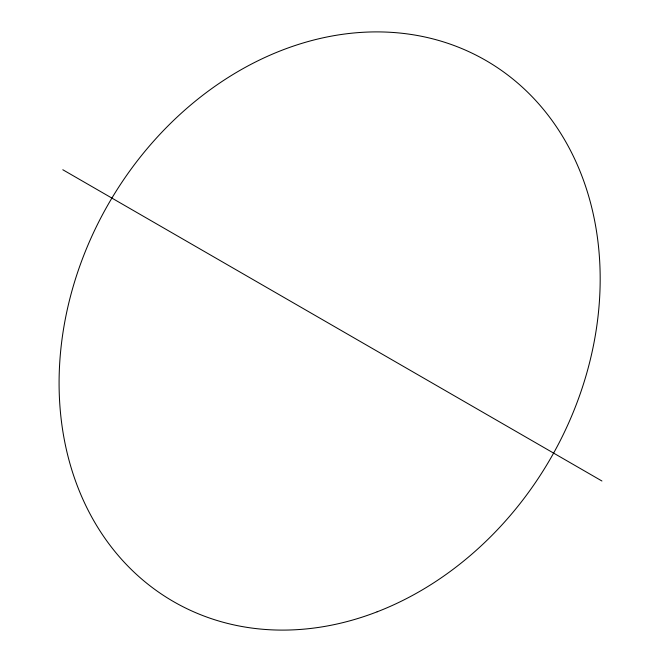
<?xml version="1.0" encoding="UTF-8"?>
<svg xmlns="http://www.w3.org/2000/svg" width="662" height="662" viewBox="0 0 662 662"><rect width="100%" height="100%" fill="white"/><g stroke="black" fill="none" stroke-linecap="round" stroke-linejoin="round"><path stroke-width="0.99" d="M62.807 169.745L601.932 481.001M377.117 611.82A312.398 255.069 -60 0 0 536.559 101.435A312.398 255.069 -60 0 0 75.228 279.745A312.398 255.069 -60 0 0 377.117 611.82"/></g></svg>
